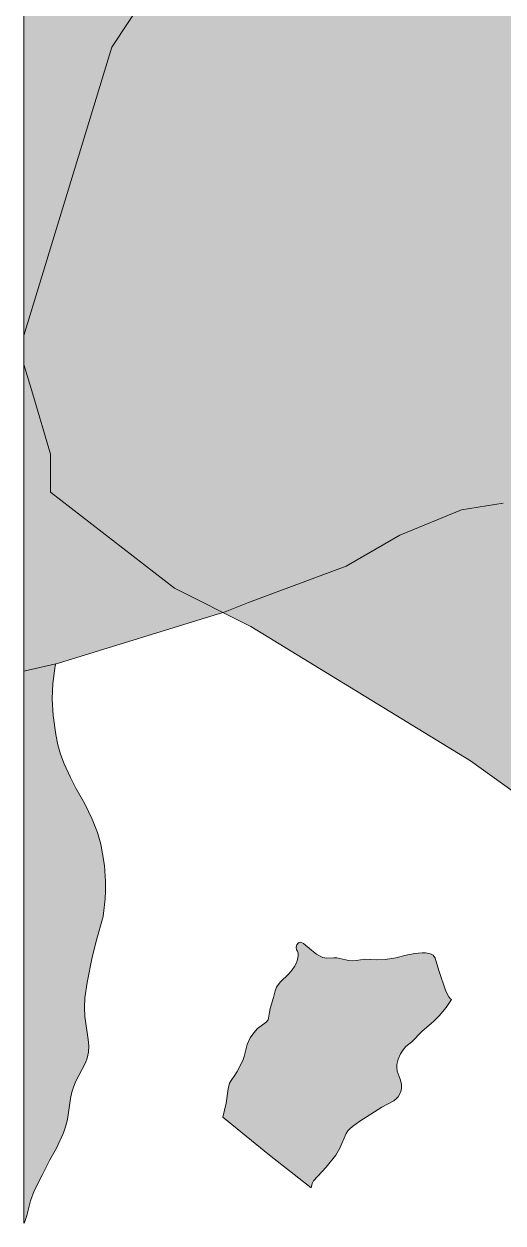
# Model space of a CAD drawing. Header units: metres. Extents: x 541853 to 549675, y 1832829 to 1845715.
# Drawn here: x 541853 to 542203, y 1841673 to 1842550 of the extents above; entities that cross this region are included whole.
import ezdxf

# ---------------------------------------------------------------- set-up
doc = ezdxf.new("R2010")
doc.units = ezdxf.units.M
doc.header["$MEASUREMENT"] = 0
doc.layers.add('1', color=7, linetype='Continuous', lineweight=0)

msp = doc.modelspace()

# ---------------------------------------------------------------- hatches: boundary and pattern name
at = {"layer": '1', "linetype": 'Continuous', "lineweight": 0}
h = msp.add_hatch(dxfattribs=at)
h.set_pattern_fill('ANSI33', color=188, scale=10, style=0)
h.paths.add_polyline_path([(541852.83, 1842321.915), (541852.83, 1843437.45), (541864.29, 1843425.345), (541985.85, 1843402.125), (542029.17, 1843419.795), (542029.41, 1843225.155), (542086.89, 1843035.705), (542087.28, 1843026.825), (542096.82, 1842804.255), (541917, 1842532.725)])
for color, points in [(53, [(541998.24, 1842119.28), (541981.86, 1842127.515), (541962.93, 1842137.025), (541872.21, 1842207.18), (541872.24, 1842217.92), (541872.24, 1842227.985), (541872.27, 1842235.155), (541859.31, 1842278.835), (541852.83, 1842300.675), (541852.83, 1842321.915), (541917, 1842532.725), (542096.82, 1842804.255), (542087.28, 1843026.825), (542093.04, 1843032.255), (542097.6, 1843036.005), (542104.56, 1843040.64), (542113.83, 1843045.995), (542123.13, 1843051.38), (542129.43, 1843054.455), (542135.82, 1843058.115), (542137.53, 1843058.685), (542139.48, 1843058.805), (542141.91, 1843058.115), (542158.26, 1843144.53), (542168.31, 1843184.79), (542186.43, 1843255.245), (542240.79, 1843297.515), (542307.21, 1843307.565), (542375.64, 1843307.565), (542415.9, 1843281.405), (542417.91, 1843247.175), (542413.89, 1843212.975), (542427.99, 1843162.65), (542423.94, 1843132.455), (542405.85, 1843088.34), (542408.49, 1843086.87), (542411.43, 1843084.77), (542414.01, 1843082.415), (542417.82, 1843077.555), (542419.92, 1843073.805), (542424.21, 1843065.345), (542429.31, 1843052.115), (542431.62, 1843047.42), (542433.03, 1843045.215), (542434.35, 1843043.865), (542435.79, 1843043.22), (542437.02, 1843043.25), (542438.55, 1843043.91), (542441.13, 1843045.815), (542462.79, 1843065.09), (542469.81, 1843070.565), (542480.67, 1843077.705), (542497.29, 1843087.725), (542513.88, 1843099.98), (542519.1, 1843103.505), (542523.6, 1843106.25), (542529.57, 1843109.505), (542537.94, 1843113.27), (542557.08, 1843120.875), (542563.2, 1843123.485), (542558.76, 1843078.485), (542547.99, 1842949.065), (542531.82, 1842825.03), (542499.51, 1842699.195), (542480.73, 1842652.575), (542481.45, 1842633.705), (542488.71, 1842612.675), (542555.16, 1842501.465), (542562.99, 1842481.71), (542573.88, 1842470.055), (542559.87, 1842432.585), (542565.81, 1842417.33), (542580.45, 1842404.61), (542585.1, 1842400.56), (542579.85, 1842395.73), (542584.23, 1842391.185), (542570.82, 1842385.095), (542559.75, 1842382.215), (542531.67, 1842374.895), (542536.32, 1842367.815), (542536.2, 1842367.83), (542532.78, 1842368.85), (542530.14, 1842370.005), (542525.34, 1842372.975), (542521.89, 1842376.305), (542517.9, 1842381.795), (542514.84, 1842387.495), (542513.64, 1842390.945), (542513.04, 1842394.545), (542513.04, 1842398.235), (542513.73, 1842405.09), (542513.73, 1842407.175), (542513.13, 1842409.605), (542511.81, 1842411.705), (542510.67, 1842412.8), (542507.73, 1842414.81), (542496.96, 1842420.63), (542488.17, 1842426.87), (542480.49, 1842431.955), (542454.99, 1842446.97), (542451.45, 1842449.925), (542451.24, 1842450.885), (542449.35, 1842457.545), (542448.69, 1842471.345), (542448.57, 1842475.425), (542450.85, 1842485.235), (542449.74, 1842489.135), (542450.88, 1842491.925), (542453.1, 1842495.27), (542452.68, 1842501.255), (542453.37, 1842504.495), (542455.14, 1842513.9), (542454.75, 1842518.685), (542452.65, 1842519.375), (542447.31, 1842521.85), (542444.19, 1842518.655), (542435.79, 1842522.69), (542423.34, 1842512.31), (542432.82, 1842511.74), (542429.64, 1842505.635), (542424.72, 1842491.46), (542421.24, 1842482.895), (542419.95, 1842476.01), (542419.95, 1842471.315), (542418.48, 1842465.105), (542418.45, 1842457.935), (542420.19, 1842450.615), (542425.23, 1842439.515), (542428.02, 1842434.415), (542428.23, 1842432.645), (542407.83, 1842431.235), (542406.06, 1842418.125), (542406.48, 1842417.045), (542409.24, 1842408.585), (542410.02, 1842406.665), (542411.07, 1842406.485), (542408.37, 1842376.68), (542415.09, 1842375.81), (542415.15, 1842374.28), (542414.7, 1842366.9), (542409.33, 1842355.545), (542407.59, 1842353.325), (542408.73, 1842342.675), (542409.39, 1842340.245), (542410.02, 1842332.67), (542410.53, 1842329.085), (542410.26, 1842321.93), (542411.43, 1842320.895), (542413.86, 1842317.4), (542419.11, 1842309.225), (542422.71, 1842303.51), (542423.07, 1842297.675), (542420.94, 1842292.215), (542421.99, 1842286.215), (542422.47, 1842276.885), (542423.88, 1842273.42), (542425.83, 1842267.72), (542418.66, 1842266.31), (542420.64, 1842257.685), (542422.53, 1842252.12), (542422.14, 1842248.16), (542422.38, 1842246.375), (542423.16, 1842244.2), (542427.12, 1842235.71), (542428.29, 1842231.39), (542428.5, 1842227.58), (542427.6, 1842219.525), (542427.69, 1842213.825), (542426.16, 1842204.21), (542426.34, 1842200.865), (542427.39, 1842198.885), (542429.22, 1842197.385), (542434.29, 1842194.61), (542436.6, 1842193.605), (542425.92, 1842186.495), (542406.33, 1842159.015), (542381.01, 1842154.65), (542350.41, 1842172.755), (542331.6, 1842177.885), (542311.17, 1842179.625), (542291.58, 1842182.565), (542274.9, 1842189.435), (542242.53, 1842199.245), (542203.32, 1842199.245), (542172.9, 1842194.34), (542127.78, 1842175.695), (542088.57, 1842153.12), (542016.99, 1842126.63), (542000.01, 1842119.835)]), (43, [(541852.83, 1842076.395), (541852.83, 1842300.675), (541859.31, 1842278.835), (541872.27, 1842235.155), (541872.24, 1842227.985), (541872.24, 1842217.92), (541872.21, 1842207.18), (541962.93, 1842137.025), (541981.86, 1842127.515), (541998.24, 1842119.28), (541878.21, 1842082.185), (541876.05, 1842081.69)]), (43, [(541852.83, 1841672.745), (541852.83, 1842076.395), (541876.05, 1842081.69), (541875.72, 1842080.145), (541874.01, 1842067.365), (541873.56, 1842056.01), (541874.25, 1842043.845), (541876.02, 1842030.135), (541877.64, 1842022.365), (541879.65, 1842015.66), (541882.32, 1842008.565), (541886.91, 1841998.515), (541890.84, 1841990.715), (541897.29, 1841979.285), (541902.72, 1841968.095), (541906.65, 1841958.39), (541909.05, 1841949.84), (541910.4, 1841942.865), (541911.66, 1841934.165), (541912.56, 1841922.465), (541912.5, 1841915.475), (541912.17, 1841909.85), (541911.06, 1841899.125), (541910.43, 1841895.795), (541910.34, 1841895.27), (541906.11, 1841880.69), (541902.81, 1841867.295), (541899.18, 1841848.755), (541897.44, 1841837.445), (541896.99, 1841830.485), (541897.29, 1841823.705), (541899.78, 1841806.965), (541900.17, 1841802.255), (541899.93, 1841797.65), (541899.09, 1841793.33), (541897.77, 1841789.865), (541890.6, 1841776.05), (541888.77, 1841771.415), (541887.87, 1841768.325), (541886.97, 1841763.78), (541884.63, 1841748.405), (541883.31, 1841743.155), (541881.81, 1841738.79), (541876.62, 1841727.405), (541871.67, 1841718.975), (541866.15, 1841707.695), (541860.18, 1841696.385), (541857.66, 1841689.08), (541854.93, 1841678.19), (541853.55, 1841673.885)]), (92, [(542062.92, 1841698.365), (542032.56, 1841722.425), (541998.3, 1841750.22), (542000.73, 1841760.495), (542002.23, 1841770.995), (542003.22, 1841774.985), (542004.33, 1841777.01), (542007.12, 1841780.82), (542008.86, 1841783.655), (542012.91, 1841791.53), (542013.93, 1841794.65), (542016.12, 1841803.245), (542018.43, 1841808.21), (542020.98, 1841811.84), (542023.77, 1841815.035), (542029.98, 1841819.685), (542031.39, 1841821.365), (542031.84, 1841822.49), (542032.38, 1841826.84), (542032.98, 1841829.54), (542035.47, 1841837.565), (542036.58, 1841842.545), (542037.69, 1841845.275), (542040.21, 1841848.89), (542046.51, 1841855.01), (542049.12, 1841857.935), (542050.86, 1841860.455), (542052.15, 1841863.05), (542052.99, 1841865.525), (542053.5, 1841868.225), (542053.41, 1841870.085), (542052.99, 1841871.54), (542052.18, 1841872.575), (542051.97, 1841874.525), (542052.39, 1841876.175), (542053.35, 1841877.525), (542054.19, 1841878.005), (542055.12, 1841878.125), (542057.22, 1841877.195), (542063.13, 1841872.185), (542066.91, 1841869.485), (542069.46, 1841867.94), (542071.44, 1841867.04), (542074.35, 1841866.47), (542079.6, 1841866.74), (542081.67, 1841866.605), (542090.46, 1841864.73), (542093.22, 1841864.445), (542095.92, 1841864.625), (542102.19, 1841865.615), (542110.86, 1841865.165), (542117.13, 1841865.42), (542124.93, 1841866.59), (542132.52, 1841868.705), (542138.85, 1841869.8), (542144.19, 1841870.34), (542146.65, 1841870.34), (542150.31, 1841869.695), (542152.2, 1841868.555), (542153.58, 1841866.365), (542156.25, 1841857.32), (542161.5, 1841842.245), (542163.6, 1841838.09), (542164.77, 1841836.605), (542165.64, 1841836.275), (542161.77, 1841830.455), (542156.61, 1841824.185), (542152.68, 1841820.36), (542143.95, 1841812.86), (542136.54, 1841805.375), (542132.28, 1841801.745), (542130.18, 1841799.375), (542128.38, 1841796.6), (542126.61, 1841792.475), (542125.71, 1841788.695), (542125.53, 1841786.655), (542125.86, 1841783.865), (542128.17, 1841777.925), (542129.01, 1841774.385), (542129.1, 1841771.745), (542128.77, 1841769.69), (542127.6, 1841766.81), (542126.52, 1841765.055), (542125.47, 1841763.885), (542123.37, 1841762.205), (542114.64, 1841757.555), (542098.5, 1841747.115), (542093.19, 1841743.335), (542091.15, 1841741.595), (542089.83, 1841740.185), (542088.48, 1841738.115), (542083.95, 1841727.435), (542080.89, 1841722.32), (542073.84, 1841713.635), (542064.66, 1841703.525), (542063.55, 1841701.695)])]:
    msp.add_hatch(color=color, dxfattribs=at).paths.add_polyline_path(points)
h = msp.add_hatch(dxfattribs=at)
h.set_pattern_fill('ANSI33', color=188, scale=10, style=0)
h.paths.add_polyline_path([(542307.84, 1841884.98), (542297.64, 1841906.145), (542295.81, 1841909.205), (542293.56, 1841909.235), (542291.97, 1841914.02), (542288.4, 1841920.935), (542287.83, 1841923.905), (542287.02, 1841928.075), (542284.38, 1841933.4), (542281.02, 1841937.045), (542278.59, 1841939.295), (542276.19, 1841942.4), (542275.71, 1841944.935), (542275.65, 1841947.935), (542272.29, 1841958.825), (542272.41, 1841962.455), (542270.91, 1841966.535), (542268.81, 1841968.725), (542266.92, 1841972.85), (542261.07, 1841979.48), (542257.11, 1841984.805), (542253.39, 1841988.285), (542247.45, 1841991.945), (542245.53, 1841993.61), (542242.35, 1841997.075), (542237.04, 1842004.215), (542230.95, 1842008.385), (542227.8, 1842014.04), (542224.14, 1842018.735), (542222.4, 1842018.645), (542213.37, 1842015.615), (542219.85, 1842007.785), (542221.56, 1842003.825), (542223.63, 1842001.755), (542234.34, 1841989.065), (542239.14, 1841985.285), (542242.95, 1841982.495), (542247.99, 1841975.43), (542252.79, 1841966.985), (542256.33, 1841957.655), (542261.55, 1841956.47), (542262.99, 1841954.955), (542263.56, 1841950.305), (542179.47, 1842010.65), (542018.82, 1842108.915), (541998.24, 1842119.28), (542000.01, 1842119.835), (542016.99, 1842126.63), (542088.57, 1842153.12), (542127.78, 1842175.695), (542172.9, 1842194.34), (542203.32, 1842199.245), (542242.53, 1842199.245), (542274.9, 1842189.435), (542291.58, 1842182.565), (542311.17, 1842179.625), (542331.6, 1842177.885), (542350.41, 1842172.755), (542381.01, 1842154.65), (542406.33, 1842159.015), (542425.92, 1842186.495), (542436.6, 1842193.605), (542441.01, 1842191.715), (542442.3, 1842190.845), (542442.48, 1842190.275), (542443.14, 1842189.675), (542446.02, 1842188.49), (542464.74, 1842182.085), (542472.33, 1842178.635), (542477.64, 1842175.605), (542482.8, 1842172.02), (542488.29, 1842167.205), (542493.84, 1842160.995), (542495.25, 1842158.955), (542492.7, 1842159.855), (542477.22, 1842162.855), (542470.05, 1842165.495), (542464.83, 1842168.195), (542452.56, 1842176.91), (542450.1, 1842179.445), (542444.49, 1842176.565), (542445.9, 1842172.2), (542449.95, 1842154.935), (542454.87, 1842148.635), (542462.76, 1842146.625), (542464.83, 1842147.375), (542466.09, 1842140.745), (542470.77, 1842130.395), (542480.28, 1842128.235), (542480.37, 1842124.95), (542484.33, 1842110.25), (542485.92, 1842085.47), (542481.06, 1842059.205), (542475.57, 1842047.835), (542473.2, 1842034.425), (542469.51, 1842025.815), (542469.78, 1842012.375), (542470.05, 1842007.695), (542471.7, 1842005.37), (542470.74, 1842002.49), (542470.47, 1841996.595), (542468.4, 1841993.34), (542442.84, 1841975.415), (542415.18, 1841941.305), (542392.65, 1841934.405), (542381.16, 1841926.635), (542361.54, 1841910.315), (542359.26, 1841913.195), (542354.01, 1841917.725), (542350.32, 1841920.44), (542345.58, 1841928.24), (542343.81, 1841932.905), (542345.88, 1841937.405), (542347.65, 1841939.685), (542348.52, 1841944.035), (542346.15, 1841949.99), (542344.74, 1841952.405), (542340.99, 1841952.24), (542340.96, 1841959.53), (542341.68, 1841968.305), (542338.56, 1841976.66), (542339.31, 1841984.205), (542343.39, 1841995.215), (542342.16, 1842004.44), (542344.8, 1842015.705), (542353.08, 1842029.475), (542357.52, 1842044.805), (542358.9, 1842053.88), (542364.48, 1842062.43), (542368.44, 1842072.705), (542367.06, 1842076.8), (542367.21, 1842085.965), (542363.46, 1842087.405), (542360.61, 1842097.485), (542358.99, 1842098.565), (542357.22, 1842106.275), (542357.04, 1842118.845), (542349.75, 1842120.375), (542348.55, 1842090.405), (542349.12, 1842086.175), (542345.61, 1842065.82), (542350.38, 1842065.88), (542346.57, 1842059.835), (542344.11, 1842055.125), (542339.94, 1842049.65), (542334.06, 1842033.195), (542327.79, 1842019.65), (542326.74, 1842004.815), (542326.08, 1841991.315), (542324.16, 1841977.785), (542325.51, 1841973.225), (542327.82, 1841966.025), (542325.3, 1841954.49), (542334.12, 1841950.695), (542331.45, 1841936.085), (542332.86, 1841925.87), (542336.58, 1841913.93), (542342.76, 1841906.22), (542347.65, 1841898.99), (542338.8, 1841894.145), (542338.2, 1841897.82), (542333.01, 1841899.305), (542329.65, 1841904.855), (542322.39, 1841904.765), (542316.18, 1841901.705), (542314.77, 1841894.265), (542316.9, 1841888.025), (542311.83, 1841886.33)])

# ---------------------------------------------------------------- linework, layer by layer
at = {"layer": '1', "color": 7, "linetype": 'Continuous', "lineweight": 0, "flags": 128}
for points in [[(541852.83, 1842321.915), (541852.83, 1843437.45), (541864.29, 1843425.345), (541985.85, 1843402.125), (542029.17, 1843419.795), (542029.41, 1843225.155), (542086.89, 1843035.705), (542087.28, 1843026.825), (542096.82, 1842804.255), (541917, 1842532.725), (541852.83, 1842321.915)], [(541852.83, 1842076.395), (541852.83, 1842300.675), (541859.31, 1842278.835), (541872.27, 1842235.155), (541872.24, 1842227.985), (541872.24, 1842227.97), (541872.24, 1842227.955), (541872.24, 1842217.92), (541872.21, 1842207.18), (541962.93, 1842137.025), (541981.86, 1842127.515), (541998.24, 1842119.28), (541878.21, 1842082.185), (541876.05, 1842081.69), (541852.83, 1842076.395)], [(541852.83, 1841672.745), (541852.83, 1842076.395), (541876.05, 1842081.69), (541875.72, 1842080.145), (541874.01, 1842067.365), (541873.56, 1842056.01), (541874.25, 1842043.845), (541876.02, 1842030.135), (541877.64, 1842022.365), (541879.65, 1842015.66), (541882.32, 1842008.565), (541886.91, 1841998.515), (541890.84, 1841990.715), (541897.29, 1841979.285), (541902.72, 1841968.095), (541906.65, 1841958.39), (541909.05, 1841949.84), (541910.4, 1841942.865), (541911.66, 1841934.165), (541912.56, 1841922.465), (541912.5, 1841915.475), (541912.17, 1841909.85), (541911.06, 1841899.125), (541910.43, 1841895.795), (541910.34, 1841895.27), (541906.11, 1841880.69), (541902.81, 1841867.295), (541899.18, 1841848.755), (541897.44, 1841837.445), (541896.99, 1841830.485), (541897.29, 1841823.705), (541899.78, 1841806.965), (541900.17, 1841802.255), (541899.93, 1841797.65), (541899.09, 1841793.33), (541897.77, 1841789.865), (541890.6, 1841776.05), (541888.77, 1841771.415), (541887.87, 1841768.325), (541886.97, 1841763.78), (541884.63, 1841748.405), (541883.31, 1841743.155), (541881.81, 1841738.79), (541876.62, 1841727.405), (541871.67, 1841718.975), (541866.15, 1841707.695), (541860.18, 1841696.385), (541857.66, 1841689.08), (541854.93, 1841678.19), (541853.55, 1841673.885), (541852.83, 1841672.745)], [(542071.44, 1841867.04), (542074.35, 1841866.47), (542079.6, 1841866.74), (542081.67, 1841866.605), (542090.46, 1841864.73), (542093.22, 1841864.445), (542095.92, 1841864.625), (542102.19, 1841865.615), (542110.86, 1841865.165), (542117.13, 1841865.42), (542124.93, 1841866.59), (542132.52, 1841868.705), (542138.85, 1841869.8), (542144.19, 1841870.34), (542146.65, 1841870.34), (542150.31, 1841869.695), (542152.2, 1841868.555), (542153.58, 1841866.365), (542156.25, 1841857.32), (542161.5, 1841842.245), (542163.6, 1841838.09), (542164.77, 1841836.605), (542165.64, 1841836.275), (542161.77, 1841830.455), (542156.61, 1841824.185), (542152.68, 1841820.36), (542143.95, 1841812.86), (542136.54, 1841805.375), (542132.28, 1841801.745), (542130.18, 1841799.375), (542128.38, 1841796.6), (542126.61, 1841792.475), (542125.71, 1841788.695), (542125.53, 1841786.655), (542125.86, 1841783.865), (542128.17, 1841777.925), (542129.01, 1841774.385), (542129.1, 1841771.745), (542128.77, 1841769.69), (542127.6, 1841766.81), (542126.52, 1841765.055), (542125.47, 1841763.885), (542123.37, 1841762.205), (542114.64, 1841757.555), (542098.5, 1841747.115), (542093.19, 1841743.335), (542091.15, 1841741.595), (542089.83, 1841740.185), (542088.48, 1841738.115), (542083.95, 1841727.435), (542080.89, 1841722.32), (542073.84, 1841713.635), (542064.66, 1841703.525), (542063.55, 1841701.695), (542062.92, 1841698.365), (542032.56, 1841722.425), (541998.3, 1841750.22), (542000.73, 1841760.495), (542002.23, 1841770.995), (542003.22, 1841774.985), (542004.33, 1841777.01), (542007.12, 1841780.82), (542008.86, 1841783.655), (542012.91, 1841791.53), (542013.93, 1841794.65), (542016.12, 1841803.245), (542018.43, 1841808.21), (542020.98, 1841811.84), (542023.77, 1841815.035), (542029.98, 1841819.685), (542031.39, 1841821.365), (542031.84, 1841822.49), (542032.38, 1841826.84), (542032.98, 1841829.54), (542035.47, 1841837.565), (542036.58, 1841842.545), (542037.69, 1841845.275), (542040.21, 1841848.89), (542046.51, 1841855.01), (542049.12, 1841857.935), (542050.86, 1841860.455), (542052.15, 1841863.05), (542052.99, 1841865.525), (542053.5, 1841868.225), (542053.41, 1841870.085), (542052.99, 1841871.54), (542052.18, 1841872.575), (542051.97, 1841874.525), (542052.39, 1841876.175), (542053.35, 1841877.525), (542054.19, 1841878.005), (542055.12, 1841878.125), (542057.22, 1841877.195), (542063.13, 1841872.185), (542066.91, 1841869.485), (542069.46, 1841867.94), (542071.44, 1841867.04)]]:
    msp.add_lwpolyline(points, close=True, dxfattribs=at)
for points in [[(542203.32, 1842199.245), (542172.9, 1842194.34), (542127.78, 1842175.695), (542088.57, 1842153.12), (542016.99, 1842126.63), (542000.01, 1842119.835), (541998.24, 1842119.28), (541981.86, 1842127.515), (541962.93, 1842137.025), (541872.21, 1842207.18), (541872.24, 1842217.92), (541872.24, 1842227.955), (541872.24, 1842227.97), (541872.24, 1842227.985), (541872.27, 1842235.155), (541859.31, 1842278.835), (541852.83, 1842300.675), (541852.83, 1842300.675), (541852.83, 1842321.915), (541917, 1842532.725), (542096.82, 1842804.255)], [(542263.56, 1841950.305), (542179.47, 1842010.65), (542018.82, 1842108.915), (541998.24, 1842119.28), (542000.01, 1842119.835), (542000.01, 1842119.835), (542016.99, 1842126.63), (542088.57, 1842153.12), (542127.78, 1842175.695), (542172.9, 1842194.34), (542203.32, 1842199.245)]]:
    msp.add_lwpolyline(points, dxfattribs=at)

doc.saveas('drawing.dxf')
